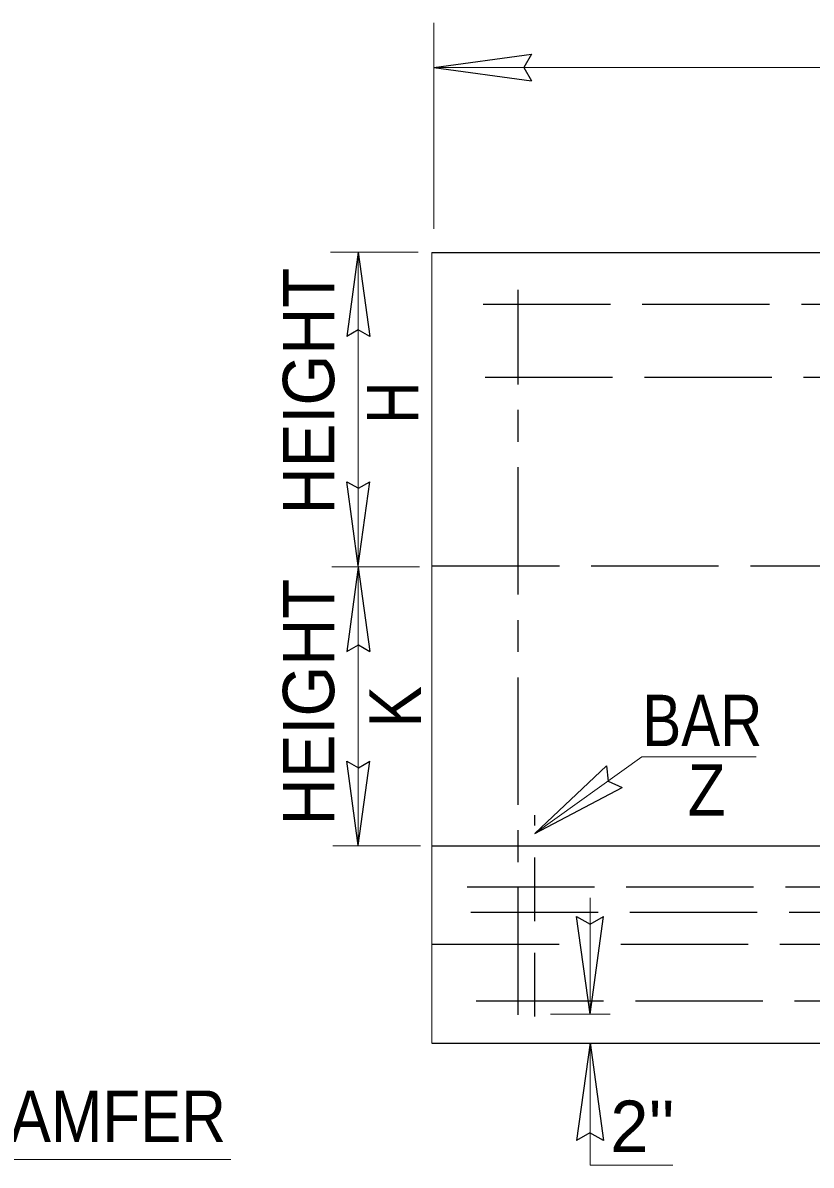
# Model space of a CAD drawing. Extents: x -483 to -38, y -358 to 186.
# Drawn here: x -331.38 to -312.81, y -328.83 to -301.92 of the extents above; entities that cross this region are included whole.
import ezdxf

# ---------------------------------------------------------------- set-up
doc = ezdxf.new("R2010")
doc.units = 0
doc.header["$LTSCALE"] = 0.5
for name, pattern in [('LONG_DASH_SHORT_DASH', [9.9, 6, -1.2, 1.5, -1.2]), ('LONG_DASHED', [7.5, 6, -1.5]), ('MEDIUM_DASHED', [4.5, 3, -1.5])]:
    doc.linetypes.add(name, pattern=pattern)
doc.layers.add('1', color=7, linetype='Continuous', lineweight=13)

msp = doc.modelspace()

# ---------------------------------------------------------------- linework, layer by layer
at = {"layer": '1'}
for p, q in [((-321.7008, -306.7724), (-321.7008, -301.9193)), ((-321.7008, -302.9709), (-267.5669, -302.9709)), ((-324.1343, -307.3221), (-322.0661, -307.3221)), ((-323.4812, -314.731), (-323.4812, -307.3221)), ((-321.746, -325.9527), (-321.746, -307.3254)), ((-324.1056, -314.731), (-322.0375, -314.731)), ((-323.4812, -314.731), (-323.4812, -321.3009)), ((-324.0825, -321.3009), (-322.0144, -321.3009)), ((-318.0197, -325.2685), (-318.0197, -322.5327)), ((-318.9493, -325.2685), (-317.5448, -325.2685)), ((-318.0197, -328.8264), (-318.0197, -325.9471)), ((-318.0197, -328.8264), (-316.0722, -328.8264))]:
    msp.add_line(p, q, dxfattribs=at)
at = {"layer": '1', "lineweight": 25}
for p, q in [((-321.7008, -302.9709), (-319.4017, -302.655)), ((-321.7008, -302.9709), (-319.4017, -303.2868)), ((-323.4812, -307.3221), (-323.7537, -309.3062)), ((-323.4812, -307.3221), (-323.2084, -309.3062)), ((-321.746, -307.3254), (-289.1887, -307.3254)), ((-323.48, -314.7105), (-323.7523, -312.7271)), ((-323.48, -314.7105), (-323.2071, -312.7271)), ((-323.48, -314.7408), (-323.7523, -316.7242)), ((-323.48, -314.7408), (-323.2071, -316.7242)), ((-323.48, -321.2962), (-323.7523, -319.3127)), ((-323.48, -321.2962), (-323.2071, -319.3127)), ((-319.3185, -321.0176), (-317.6343, -319.4211)), ((-319.3185, -321.0176), (-317.2661, -319.9345)), ((-321.7431, -321.3059), (-289.1857, -321.3059)), ((-318.0197, -325.2685), (-318.3356, -322.9694)), ((-318.0197, -325.2685), (-317.7038, -322.9694)), ((-321.746, -325.9527), (-289.1887, -325.9527)), ((-318.0197, -325.9471), (-318.3356, -328.2462)), ((-318.0197, -325.9471), (-317.7038, -328.2462))]:
    msp.add_line(p, q, dxfattribs=at)
at = {"layer": '1', "linetype": 'LONG_DASH_SHORT_DASH', "lineweight": 25}
msp.add_line((-319.7173, -325.2862), (-319.7173, -308.2065), dxfattribs=at)
at = {"layer": '1', "linetype": 'LONG_DASHED', "lineweight": 25}
for p, q in [((-320.5416, -308.5488), (-294.3797, -308.5488)), ((-320.4887, -310.2625), (-268.5251, -310.2625)), ((-321.7431, -314.7064), (-309.5151, -314.7064)), ((-320.9162, -322.2724), (-294.433, -322.2724)), ((-320.8291, -322.8683), (-294.433, -322.8683)), ((-321.746, -323.6248), (-318.4635, -323.6248)), ((-317.2969, -323.6248), (-294.433, -323.6248)), ((-320.7024, -324.9528), (-294.433, -324.9528))]:
    msp.add_line(p, q, dxfattribs=at)
at = {"layer": '1', "linetype": 'MEDIUM_DASHED', "lineweight": 25}
msp.add_line((-319.3247, -325.3272), (-319.3247, -320.5815), dxfattribs=at)
at = {"layer": '1', "lineweight": 25}
for points in [[(-319.4017, -302.655), (-319.5797, -302.9742), (-319.4017, -303.2868)], [(-323.2084, -309.3062), (-323.4845, -309.1524), (-323.7537, -309.3062)], [(-323.7523, -312.7271), (-323.4771, -312.8806), (-323.2071, -312.7271)], [(-323.7523, -316.7242), (-323.4771, -316.5707), (-323.2071, -316.7242)], [(-323.7523, -319.3127), (-323.4771, -319.4663), (-323.2071, -319.3127)], [(-317.6343, -319.4211), (-317.5928, -319.7841), (-317.2661, -319.9345)], [(-318.3356, -322.9694), (-318.0164, -323.1473), (-317.7038, -322.9694)], [(-317.7038, -328.2462), (-318.0229, -328.0682), (-318.3356, -328.2462)]]:
    msp.add_lwpolyline(points, dxfattribs=at)
at = {"layer": '1'}
for points in [[(-314.1089, -319.2116), (-316.8, -319.2116), (-319.3185, -321.0176)], [(-334.7919, -323.7802), (-337.9315, -328.6971), (-326.4869, -328.6971)]]:
    msp.add_lwpolyline(points, dxfattribs=at)

# ---------------------------------------------------------------- texts
for s, width, p in [('HEIGHT ', 0.95, (-324.0481, -313.4963)), ('H', 0.85, (-322.0642, -311.3626)), ('HEIGHT ', 0.95, (-324.0481, -320.8213)), ('K', 0.9, (-322.0066, -318.5147))]:
    msp.add_text(s, height=1.21, rotation=90, dxfattribs=dict(at, width=width)).set_placement(p)
for s, width, p in [('BAR', 0.85, (-316.7879, -318.9562)), ('Z', 0.9, (-315.7195, -320.5979)), ('CHAMFER', 0.9, (-333.7988, -328.2788))]:
    msp.add_text(s, height=1.21, dxfattribs=dict(at, width=width)).set_placement(p)
msp.add_text("2''", height=1.21, dxfattribs=at).set_placement((-317.5422, -328.5145))

doc.saveas('drawing.dxf')
